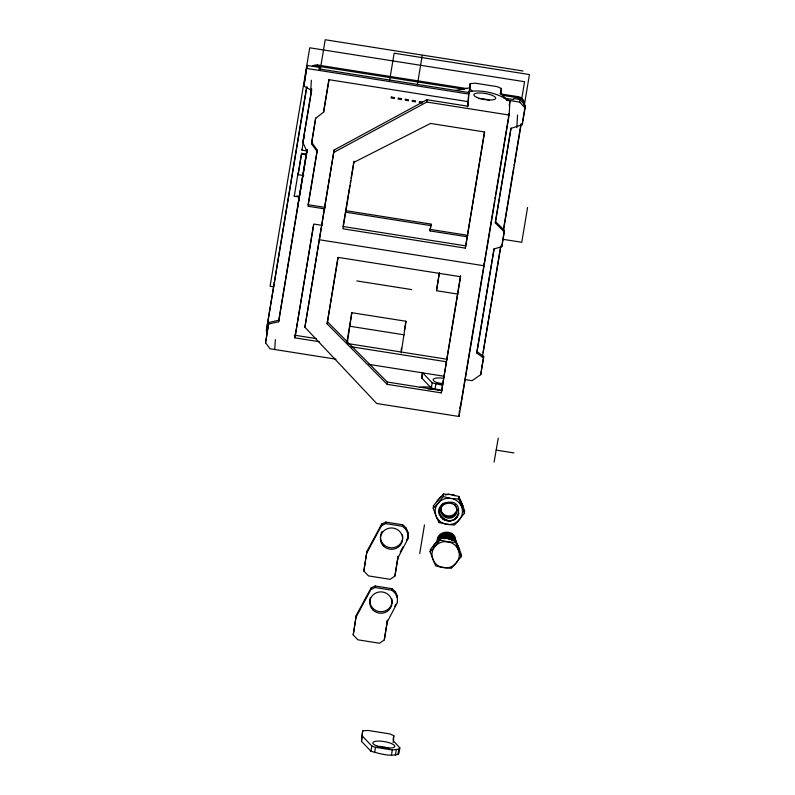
<?xml version="1.0" encoding="UTF-8"?>
<svg xmlns="http://www.w3.org/2000/svg" width="795" height="795" viewBox="0 0 795 795"><rect width="100%" height="100%" fill="white"/><g stroke="black" fill="none" stroke-linecap="round" stroke-linejoin="round"><path stroke-width="1.19" d="M444.226 503.742A8.039 7.841 -13.3 0 0 442.348 505.64A8.039 7.87 -10 0 0 441.503 507.19A8.039 7.89 -5.3 0 0 441.016 508.88A8.039 7.9 3.6 0 0 441.036 511.523A8.039 7.89 9.7 0 0 441.543 513.212A8.039 7.88 14.9 0 0 442.418 514.753A8.039 7.841 20.2 0 0 444.326 516.631A8.039 7.801 22 0 0 445.896 517.505A8.039 7.761 22.5 0 0 447.615 518.012A8.039 7.702 21.5 0 0 450.288 518.072A8.039 7.652 20 0 0 451.997 517.625A8.039 7.612 17.8 0 0 453.548 516.83A8.039 7.553 14 0 0 454.869 515.726A8.039 7.513 9.6 0 0 455.873 514.355A8.039 7.503 6.4 0 0 456.728 512C458.327 497.67 434.358 502.559 440.659 515.12C457.085 535.512 469.984 494.202 442.954 503.563M458.944 512.974C454.79 529.818 428.425 515.965 442.885 503.613M451.61 520.268L449.513 520.954L448.38 520.477L448.45 520.983M335.987 359.191L270.042 348.776L265.57 342.824L268.79 322.482L278.777 320.236L307.099 149.838M266.901 333.334A7.225 6.946 3.3 0 1 266.514 329.756L306.502 87.549M267.209 331.942L267.279 330.869M265.57 342.824L268.79 322.482M274.782 349.005L275.328 339.584M268.7 324.012L278.687 321.766L278.777 320.236M299.168 197.051L294.279 196.276L294.319 195.51M297.996 173.867L298.046 173.101L294.279 196.276M303.799 175.586L298.125 174.691L298.165 173.956L301.593 153.346L306.135 154.061M278.687 321.766L306.979 151.557L302.865 142.385L311.64 90.391L303.909 86.138L307.069 65.399L319.501 67.366L319.411 68.936L468.931 92.548M297.36 208.419L306.979 149.49M298.125 174.691L301.593 153.346M307.248 151.805L307.198 152.57L305.837 150.752L301.941 150.136L301.991 149.371M303.909 86.138L307.069 65.399M302.865 142.385L311.729 88.861M319.312 341.711L294.905 337.855L313.498 224.955M306.979 151.557L307.059 150.026M310.676 92.061L311.352 80.235M325.066 208.936L308.023 206.243L317.106 151.587L311.511 143.756L315.625 117.988M313.926 66.522A7.225 6.946 3.3 0 1 317.642 66.164L317.712 65.021L466.933 88.583M304.902 327.212L334.099 150.036L426.945 99.753L468.106 106.252L468.951 91.514C483.181 89.477 497.928 93.442 509.933 101.154L509.138 115.046L459.033 416.491L376.711 403.492L304.902 327.212L334.099 150.036M317.106 151.587L317.195 150.056L311.6 142.226M311.511 143.756L315.734 118.306L323.684 111.996L323.774 110.465M319.57 237.476L319.441 239.772L484.085 265.769L484.215 263.473M327.123 323.883L338.163 257.391L460.603 276.73L441.305 392.879L387.165 384.333L327.123 323.883L337.895 257.52M353.209 634.917L356.299 615.29L371.017 588.012L375.19 586.004L391.995 588.658L395.463 591.868L397.321 595.992L397.411 602.54L387.314 621.74L384.293 639.935L379.523 643.235L357.859 639.816L353.209 634.917L356.299 615.29M363.832 571.009L366.922 551.382L381.64 524.104L385.814 522.096L402.618 524.75C407.348 527.721 408.769 533.365 408.034 538.622L397.937 557.822L394.916 576.027L390.146 579.326L368.483 575.898L363.832 571.009L366.922 551.382M361.496 741.318L362.669 730.794L368.065 730.456L389.739 733.884L393.773 735.673L393.475 740.96L399.865 747.896L398.981 753.163L397.927 754.425C389.053 756.631 379.503 753.571 370.937 751.255L361.496 741.318L362.669 730.794M356.21 616.821L370.927 589.542L371.017 588.012M370.927 589.542L375.101 587.535L375.19 586.004M387.165 384.333L387.304 382.037L327.252 321.587M366.833 552.913L381.55 525.634L381.64 524.104M381.55 525.634L385.724 523.627L385.814 522.096M384.293 639.935L387.404 620.209L387.314 621.74M387.006 623.608L387.095 622.078M397.321 595.992L397.232 597.522L395.373 593.398L391.905 590.188L391.995 588.658M394.916 576.027L398.027 556.291L397.937 557.822M395.373 593.398L395.463 591.868M397.629 559.7L397.709 558.169M397.411 602.54L397.5 601.01M333.97 152.332L426.806 102.048L426.945 99.753M408.034 538.622L407.855 533.614L405.997 529.49L402.528 526.28L402.618 524.75M405.997 529.49L406.086 527.959M407.855 533.614L407.944 532.084M466.685 236.701L430.075 230.928L431.039 224.12L345.835 210.665M442.189 390.574L431.288 388.089L421.847 378.152L422.155 372.905M430.075 230.928L431.039 224.12M457.89 294.1L436.495 290.722L439.198 273.212M430.075 551.69L431.089 548.5L440.142 537.986L447.426 538.553L455.734 540.441L460.881 553.201L461.259 556.619L451.312 568.355L440.828 567.024A13.674 13.147 3.3 0 1 434.1 561.747L430.075 551.69L436.962 544.545A13.674 13.147 3.3 0 1 445.051 541.604L450.447 542.458A13.674 13.147 3.3 0 1 457.175 547.735L461.259 556.619M433.265 508.333L433.414 505.739L443.362 493.993L450.646 494.56L458.953 496.458L464.598 510.658L464.439 513.262L457.493 521.58A13.674 13.147 3.3 0 1 449.404 524.521L438.9 522.544L435.869 515.518L433.265 508.333L440.142 501.178A13.674 13.147 3.3 0 1 448.231 498.246L458.804 499.061L464.439 513.262M441.305 392.879L460.534 275.656M438.9 522.544L438.999 520.805M435.382 546.006L440.033 539.954L440.142 537.986M438.562 502.649L443.213 496.597L443.362 493.993M467.47 106.878L468.951 91.514M470.233 83.584L469.12 93.055L470.233 83.584L475.629 83.246L497.302 86.675L501.337 88.464L501.039 93.74L507.419 100.687M465.353 248.139L484.662 131.99L430.522 123.444L353.964 162.319L342.923 228.811L465.353 248.139L484.384 132.149M459.033 416.491L459.371 410.697M460.226 406.334L460.086 408.66L494.56 201.254M458.208 549.593L455.624 542.419L455.734 540.441M458.804 499.061L458.953 496.458M464.767 379.523L472.061 380.676L480.786 374.634L483.559 357.939L476.831 353.059L476.921 351.529L494.023 248.616M480.786 374.634L481.939 366.008M483.092 352.632L500.641 246.221M483.559 357.939L483.648 356.408L476.921 351.529M476.831 353.059L494.142 248.915L501.814 246.639L504.259 231.882L495.355 222.998L495.434 221.467L510.966 128.025M508.412 117.133L508.611 113.655M501.814 246.639L504.348 230.351L495.434 221.467M504.259 231.882L504.348 230.351M524.283 104.006A7.225 6.946 3.3 0 0 518.241 97.845L518.3 96.692L499.956 93.8M516.82 127.647L517.555 115.056M495.355 222.998L511.076 128.343L522.335 124.626L525.088 108.05L519.731 102.108L519.89 99.504L513.699 98.53L513.64 99.604L503.901 98.063M522.335 124.626L522.484 122.032M525.088 108.05L525.247 105.457L519.89 99.504M437.25 541.892C437.101 531.279 454.601 530.146 455.465 540.848M453.667 498.753L453.637 499.101A13.674 13.147 3.3 0 1 460.355 504.378L461.388 506.236M347.266 343.192L351.817 312.703L405.967 321.25L401.217 352.95M266.514 329.756L306.93 86.556M301.941 150.136L303.352 141.679M303.591 139.701L304.157 136.839M319.103 69.791L319.501 67.366M320.166 70.159L325.215 39.75L523.07 70.993M323.972 109.263L328.941 79.351M323.684 111.996L329.05 79.689L467.669 101.571M294.905 337.855L313.816 224.041L322.363 225.392M349.88 185.414L343.052 226.515L465.482 245.844M350.287 182.999L350.684 180.574M351.092 178.16L353.904 161.236M389.669 80.136L394.141 53.205L529.43 74.561L524.263 105.636M346.948 341.979L351.817 312.703M417.345 84.956L422.185 55.73M401.097 350.525L401.505 348.091M404.347 331.008L405.967 321.25M421.847 378.152L422.731 372.885L432.172 382.812L441.861 385.108M436.495 290.722L439.496 272.635M370.937 751.255L371.812 745.978L362.371 736.041M431.288 388.089L432.172 382.812M374.634 752.597L375.508 747.32L371.812 745.978M434.994 389.431L435.869 384.164M419.72 553.519L424.47 524.938M393.078 739.897L393.773 735.673M500.462 93.74L501.337 88.464M393.157 742.52L393.505 740.413M391.428 755.25L392.313 749.973L398.802 749.148L399.865 747.896M395.373 755.111L396.258 749.844M397.927 754.425L398.802 749.148M509.197 105.586L509.933 101.154M494.967 198.81L495.365 196.375M495.772 193.93L508.343 118.286M521.749 98.838L524.591 81.716L309.732 47.789L270.091 286.26L273.758 286.846M503.692 227.877L513.649 167.954M514.057 165.499L520.964 123.921M482.356 357.034L500.88 246.361M503.513 230.47L521.192 124.149M522.683 120.85L525.247 105.457M482.078 365.869L483.648 356.408M527.562 207.475L521.778 242.276L502.669 239.265M317.195 150.056L308.102 204.713L325.145 207.396M494.102 462.064L498.236 438.154M445.16 520.318L445.299 519.662L445.081 520.288M437.29 542.031C438.333 532.73 453.279 531.775 455.217 541.037M448.499 494.291L448.45 494.48A13.674 13.147 3.3 0 0 445.2 494.987M444.147 519.86L444.355 519.175L444.067 519.821M453.736 498.763L451.52 498.495M445.289 538.285L445.23 538.463A13.674 13.147 3.3 0 0 444.127 538.553M443.183 519.304L443.481 518.598L443.113 519.254M437.856 541.127C440.659 533.962 452.236 533.902 454.829 541.256M400.273 552.028L403.075 546.692M406.434 540.292L408.123 537.092M394.698 606.337L395.811 604.21M453.945 495.156L451.739 494.738M448.519 538.722L450.725 539.139M438.075 499.697L436.912 501.486A13.674 13.147 3.3 0 0 436.445 502.44M434.855 543.681L433.692 545.469A13.674 13.147 3.3 0 0 433.225 546.433M459.788 519.294L460.941 517.505A13.674 13.147 3.3 0 0 462.312 509.297L461.786 507.23M456.598 562.651L457.761 560.872A13.674 13.147 3.3 0 0 459.122 552.654L458.606 550.587M437.866 503.464L436.694 505.252A13.674 13.147 3.3 0 0 435.332 513.461L435.869 515.518M434.686 546.821L433.514 548.61A13.674 13.147 3.3 0 0 432.142 556.828L432.679 558.875M463.714 511.523L464.598 510.658M460.494 555.516L461.368 554.642M438.77 498.872L440.36 497.422A13.674 13.147 3.3 0 1 441.235 496.786M435.551 542.866L437.141 541.405A13.674 13.147 3.3 0 1 438.015 540.769M459.093 520.119L454.492 524.998L447.207 524.432M455.903 563.476L454.313 564.937A13.674 13.147 3.3 0 1 446.224 567.878L444.027 567.789M454.015 495.176L453.846 495.335A13.674 13.147 3.3 0 1 454.869 495.752M455.008 513.212C451.212 517.853 442.984 516.372 440.847 510.837M440.569 538.851C444.475 535.741 450.815 536.476 453.716 540.6M437.081 518.519L437.29 518.39A13.674 13.147 3.3 0 0 444.007 523.667L446.124 524.263M454.849 519.234L452.852 520.268M437.051 518.449L436.256 516.511M443.55 538.553L448.092 538.344L452.126 540.242M455.684 90.451L469.875 87.748M419.78 387.413L423.506 386.807L431.745 387.215M455.624 542.419L448.34 541.852M450.646 494.56L448.43 494.291M447.426 538.553L445.21 538.275M456.191 517.764L455.575 518.31M448.36 520.934L447.327 520.318L447.327 520.884M462.799 505.57L462.004 503.474M459.58 549.554L458.785 547.467M317.642 66.164L464.419 89.338M502.341 95.33L518.241 97.845M306.89 68.489L468.354 93.999M506.793 100.061L519.731 102.108M426.806 102.048L509.138 115.046M422.632 101.989L419.422 101.482L419.263 102.446L422.473 102.953M301.543 154.081L306.085 154.806M296.764 195.898L299.208 196.286M345.755 212.195L430.95 225.651M429.499 229.288L467.997 235.37M356.776 280.923L411.661 289.589M350.068 326.288L404.228 334.844M294.22 335.132L316.271 338.61M348.121 343.639L446.75 359.211M351.052 346.729L446.263 361.755M368.959 364.388L444.196 376.274M387.304 382.037L441.434 390.584M496.169 450.109L513.928 452.911M385.724 523.627L402.528 526.28M375.101 587.535L391.905 590.188M375.508 747.32L392.313 749.973M450.427 498.316L443.213 496.597M447.247 541.673L440.033 539.954M457.244 516.949L456.539 517.793M442.934 567.62L435.72 565.901L433.076 559.869M462.829 505.64L462.531 505.531A13.674 13.147 3.3 0 1 462.66 506.584M459.609 549.633L459.301 549.514A13.674 13.147 3.3 0 1 459.44 550.567M443.968 519.652L440.539 516.661M469.934 88.831L472.29 91.316M461.607 502.49L460.573 500.611A13.674 13.147 3.3 0 0 459.947 499.737M458.387 546.473L457.354 544.595A13.674 13.147 3.3 0 0 456.728 543.72M433.414 505.739L433.762 506.475M430.194 549.723L430.522 550.408M455.575 540.67C456.032 528.536 435.74 529.868 437.349 541.763M451.64 539.735A13.674 13.147 3.3 0 1 452.623 540.232M456.877 509.486A8.039 7.503 6.4 0 1 456.022 511.851A8.039 7.513 9.6 0 1 454.998 513.202M456.887 509.068A8.039 7.493 3.1 0 1 456.807 510.738A8.039 7.503 6.4 0 1 455.942 513.103A8.039 7.513 9.6 0 1 454.929 514.464A8.039 7.543 12.6 0 1 453.607 515.567A8.039 7.592 16.7 0 1 451.222 516.621A8.039 7.632 19 0 1 449.473 516.869A8.039 7.672 20.9 0 1 447.694 516.74A8.039 7.741 22.4 0 1 443.699 514.812A8.039 7.821 21.2 0 1 442.507 513.49A8.039 7.87 16.9 0 1 441.324 511.125A8.039 7.89 12.3 0 1 441.006 509.386A8.039 7.9 6.6 0 1 441.086 507.627A8.039 7.9 -2.6 0 1 441.275 506.763M456.25 506.644A8.039 7.503 -0.1 0 1 456.767 508.243M454.81 504.547A8.039 7.562 -7.7 0 1 455.376 505.183M451.888 502.678A8.039 7.592 -10.3 0 1 452.693 503.026M444.981 503.265A8.039 7.791 -15.7 0 1 445.786 502.867M441.563 505.928A8.039 7.9 -2.6 0 1 441.95 505.133M391.836 598.804A11.12 10.683 3.3 0 1 380.447 611.703A11.12 10.683 3.3 0 1 370.391 597.731M402.459 534.896A11.12 10.683 3.3 0 1 391.557 547.805A11.12 10.683 3.3 0 1 380.755 534.717M381.004 533.823A11.12 10.683 3.3 0 1 382.246 531.298M378.688 746.386A11.12 3.051 9.4 0 1 389.58 748.443M442.775 384.293A11.12 3.051 9.4 0 1 433.186 379.772A11.12 3.051 9.4 0 1 442.686 378.162M436.564 383.25A11.12 3.051 9.4 0 1 441.811 383.438M427.949 389.003A11.12 3.051 9.4 0 1 434.805 389.202M436.713 389.5A11.12 3.051 9.4 0 1 438.602 389.888M478.51 98.51A11.12 3.051 9.4 0 1 489.482 100.249M518.3 96.692A7.225 6.946 3.3 0 1 524.303 104.672M266.524 330.422A7.225 6.946 3.3 0 1 266.583 328.603M312.326 66.233A7.225 6.946 3.3 0 1 317.712 65.021M446.293 520.039L446.234 520.655L446.293 520.039M391.319 97.05L391.16 98.004L394.37 98.51L394.529 97.556L391.319 97.05M398.345 98.153L398.186 99.117L401.396 99.623L401.555 98.66L398.345 98.153M405.371 99.266L405.212 100.23L408.421 100.736L408.58 99.773L405.371 99.266M412.396 100.369L412.237 101.333L415.447 101.84L415.606 100.876L412.396 100.369M372.666 609.715A11.12 10.683 3.3 0 0 391.478 605.86A11.12 10.683 3.3 0 0 378.519 592.106A11.12 10.683 3.3 0 0 372.666 609.715M383.279 545.797A11.12 10.683 3.3 0 0 402.091 541.942A11.12 10.683 3.3 0 0 389.143 528.198A11.12 10.683 3.3 0 0 383.279 545.797M377.158 746.048A11.12 3.051 9.4 0 0 394.698 746.674A11.12 3.051 9.4 0 0 379.563 741.109A11.12 3.051 9.4 0 0 377.158 746.048M476.881 97.427A11.12 3.051 9.4 0 0 495.325 98.958A11.12 3.051 9.4 0 0 482.088 93.095A11.12 3.051 9.4 0 0 476.881 97.427"/></g></svg>
